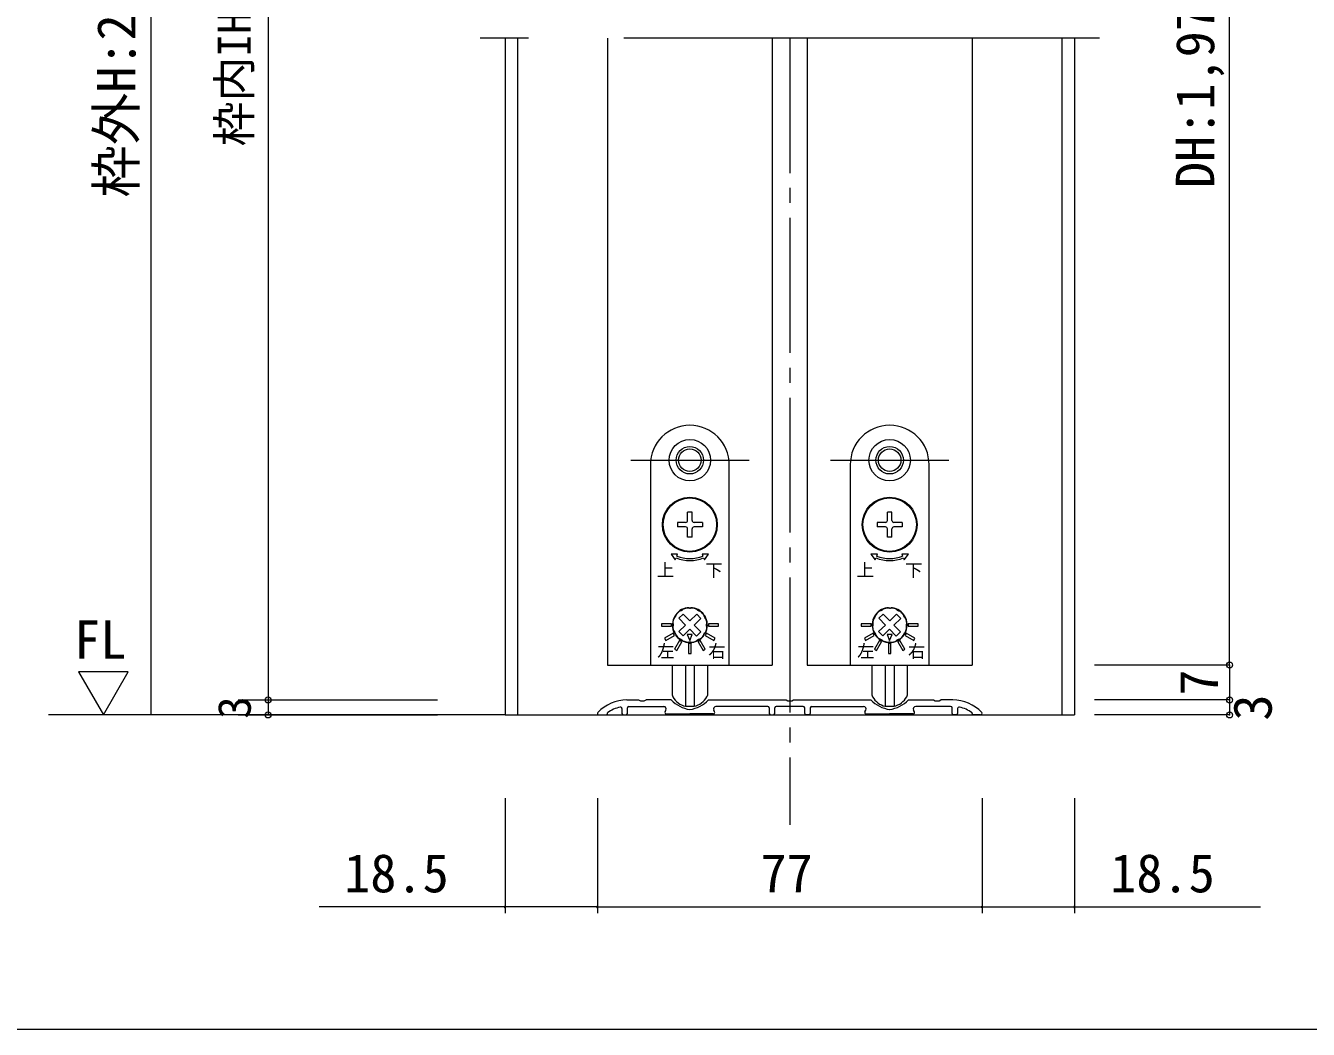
# Model space of a CAD drawing. Units: millimetres on the paper, enlarged 10 times, with parts at other scales. Extents: x -2000 to 2000, y -1385 to 1385.
# Drawn here: x -1342 to -486, y -68 to 602 of the extents above; entities that cross this region are included whole.
import ezdxf
from ezdxf.enums import TextEntityAlignment as Align

# ---------------------------------------------------------------- set-up
doc = ezdxf.new("R2010")
doc.units = ezdxf.units.MM
doc.header["$LTSCALE"] = 10
doc.header["$PDMODE"] = 32
doc.header["$PDSIZE"] = 4
for name, pattern in [('CHAIN2', [12, 9, -1, 1, -1]), ('USER1', [19.05, 12.7, -6.35]), ('USER4', [50.8, 31.75, -6.35, 6.35, -6.35])]:
    doc.linetypes.add(name, pattern=pattern)
for name, color, linetype, lineweight in [('1-0_H-SYM', 7, 'Continuous', 20), ('1-1_0', 7, 'Continuous', 20), ('2-0_18', 7, 'Continuous', 18)]:
    doc.layers.add(name, color=color, linetype=linetype, lineweight=lineweight)
doc.styles.add('ＭＳ ゴシック', font='')
doc.styles.get('ＭＳ ゴシック').set_extended_font_data('MS Gothic')

msp = doc.modelspace()

# ---------------------------------------------------------------- linework, layer by layer
at = {"layer": '1-0_H-SYM'}
msp.add_lwpolyline([(380, -67.5), (-1950, -67.5), (-1950, 1335)], dxfattribs=at)
msp.add_lwpolyline([(380, -67.5), (-1950, -67.5), (-1950, 1335)], dxfattribs=at)
at = {"layer": '1-1_0'}
msp.add_lwpolyline([(380, -67.5), (-1950, -67.5), (-1950, 1335)], dxfattribs=at)
at = {"layer": '2-0_18', "color": 4, "lineweight": 9}
for p, q in [((-1258.19, 1086.11), (-1258.19, 142.29)), ((-1179.85, 966.11), (-1179.85, 152.29)), ((-538.3, 175.62), (-628.44, 175.62)), ((-538.3, 175.62), (-538.3, 152.29)), ((-1306.38, 170.97), (-1289.68, 142.29)), ((-1273.19, 170.97), (-1306.38, 170.97)), ((-1289.68, 142.29), (-1273.19, 170.97)), ((-1199.85, 152.29), (-1066.78, 152.29)), ((-1179.85, 152.29), (-1179.85, 142.29)), ((-538.3, 152.29), (-628.44, 152.29)), ((-538.3, 152.29), (-538.3, 142.29)), ((-1021.78, 142.29), (-1326.53, 142.29)), ((-1199.85, 142.29), (-1066.78, 142.29)), ((-538.3, 142.29), (-628.44, 142.29)), ((-960.11, 14.15), (-1145.88, 14.15))]:
    msp.add_line(p, q, dxfattribs=at)
at = {"layer": '2-0_18', "linetype": 'USER4', "lineweight": 20}
msp.add_line((-625.11, 593.96), (-1038.44, 593.96), dxfattribs=at)
at = {"layer": '2-0_18', "lineweight": 20}
for p, q in [((-1021.78, 593.96), (-1021.78, 142.29)), ((-1013.44, 593.96), (-1013.44, 142.29)), ((-953.44, 593.96), (-953.44, 175.62)), ((-843.44, 593.96), (-843.44, 175.62)), ((-820.11, 593.96), (-820.11, 175.62)), ((-710.11, 593.96), (-710.11, 175.62)), ((-650.11, 593.96), (-650.11, 142.29)), ((-641.78, 593.96), (-641.78, 142.29)), ((-953.44, 175.62), (-843.44, 175.62)), ((-820.11, 175.62), (-710.11, 175.62)), ((-1021.78, 142.29), (-641.78, 142.29)), ((-1021.78, 86.86), (-1021.78, 9.98)), ((-960.11, 86.86), (-960.11, 9.98)), ((-703.44, 86.86), (-703.44, 9.98)), ((-641.78, 86.86), (-641.78, 9.98)), ((-960.11, 14.15), (-1145.88, 14.15)), ((-960.63, 14.15), (-959.59, 14.15)), ((-959.59, 14.15), (-960.63, 14.15))]:
    msp.add_line(p, q, dxfattribs=at)
at = {"layer": '2-0_18', "color": 4, "linetype": 'CHAIN2', "lineweight": 9}
msp.add_line((-831.78, 593.96), (-831.78, 68.96), dxfattribs=at)
at = {"layer": '2-0_18', "color": 2, "linetype": 'USER1'}
for p, q in [((-937.94, 312.29), (-858.94, 312.29)), ((-804.61, 312.29), (-725.61, 312.29))]:
    msp.add_line(p, q, dxfattribs=at)
at = {"layer": '2-0_18'}
for p, q in [((-924.78, 309.29), (-924.78, 175.62)), ((-872.11, 175.62), (-872.11, 309.29)), ((-791.44, 309.29), (-791.44, 175.62)), ((-738.78, 175.62), (-738.78, 309.29)), ((-896.94, 277.62), (-899.94, 277.62)), ((-899.94, 272.12), (-899.94, 277.62)), ((-896.94, 272.12), (-896.94, 277.62)), ((-763.61, 277.62), (-766.61, 277.62)), ((-766.61, 272.12), (-766.61, 277.62)), ((-763.61, 272.12), (-763.61, 277.62)), ((-901.28, 267.79), (-906.78, 267.79)), ((-899.94, 260.96), (-899.94, 266.46)), ((-896.94, 260.96), (-896.94, 266.46)), ((-890.11, 270.79), (-895.61, 270.79)), ((-890.11, 267.79), (-895.61, 267.79)), ((-890.11, 270.79), (-890.11, 267.79)), ((-767.94, 267.79), (-773.44, 267.79)), ((-766.61, 260.96), (-766.61, 266.46)), ((-763.61, 260.96), (-763.61, 266.46)), ((-756.78, 270.79), (-762.28, 270.79)), ((-756.78, 267.79), (-762.28, 267.79)), ((-756.78, 270.79), (-756.78, 267.79)), ((-896.94, 260.96), (-899.94, 260.96)), ((-763.61, 260.96), (-766.61, 260.96)), ((-901.27, 202.32), (-905.69, 206.86)), ((-898.41, 205.12), (-893.88, 209.54)), ((-767.94, 202.32), (-772.36, 206.86)), ((-765.07, 205.12), (-760.54, 209.54)), ((-905.8, 197.9), (-901.27, 202.32)), ((-903.01, 195.04), (-905.8, 197.9)), ((-903.01, 195.04), (-898.48, 199.46)), ((-894.05, 194.93), (-898.48, 199.46)), ((-891.19, 197.72), (-894.05, 194.93)), ((-772.47, 197.9), (-767.94, 202.32)), ((-769.68, 195.04), (-772.47, 197.9)), ((-769.68, 195.04), (-765.14, 199.46)), ((-760.72, 194.93), (-765.14, 199.46)), ((-757.86, 197.72), (-760.72, 194.93)), ((-924.78, 175.62), (-872.11, 175.62)), ((-910.11, 155.18), (-910.11, 175.62)), ((-901.36, 175.62), (-901.36, 148.11)), ((-895.53, 175.62), (-895.53, 148.11)), ((-886.78, 175.62), (-886.78, 155.18)), ((-791.44, 175.62), (-738.78, 175.62)), ((-776.78, 155.18), (-776.78, 175.62)), ((-768.03, 175.62), (-768.03, 148.11)), ((-762.19, 175.62), (-762.19, 148.11)), ((-753.44, 175.62), (-753.44, 155.18)), ((-943.77, 146.52), (-943.77, 143.29)), ((-940.49, 152.29), (-932.61, 152.29)), ((-940.11, 143.29), (-940.11, 146.96)), ((-939.11, 147.96), (-915.84, 147.96)), ((-930.44, 147.96), (-915.84, 147.96)), ((-910.94, 152.29), (-927.61, 152.29)), ((-901.36, 148.11), (-895.53, 148.11)), ((-885.94, 152.29), (-834.28, 152.29)), ((-846.44, 147.96), (-881.04, 147.96)), ((-845.44, 146.96), (-845.44, 143.29)), ((-841.78, 143.29), (-841.78, 146.96)), ((-822.78, 147.96), (-840.78, 147.96)), ((-829.28, 152.29), (-777.61, 152.29)), ((-821.78, 143.29), (-821.78, 146.96)), ((-818.11, 146.96), (-818.11, 143.29)), ((-817.11, 147.96), (-782.51, 147.96)), ((-768.03, 148.11), (-762.19, 148.11)), ((-752.61, 152.29), (-735.94, 152.29)), ((-724.44, 147.96), (-747.71, 147.96)), ((-723.06, 152.29), (-730.94, 152.29)), ((-723.44, 143.29), (-723.44, 146.96)), ((-719.78, 146.52), (-719.78, 143.29)), ((-959.11, 142.29), (-954.44, 142.29)), ((-953.44, 143.29), (-953.44, 143.82)), ((-942.77, 142.29), (-941.11, 142.29)), ((-914.97, 144.46), (-914.4, 145.46)), ((-914.11, 142.96), (-898.44, 142.96)), ((-882.78, 142.96), (-898.44, 142.96)), ((-881.91, 144.46), (-882.49, 145.46)), ((-844.44, 142.29), (-842.78, 142.29)), ((-819.11, 142.29), (-820.78, 142.29)), ((-781.64, 144.46), (-781.07, 145.46)), ((-780.78, 142.96), (-765.11, 142.96)), ((-749.44, 142.96), (-765.11, 142.96)), ((-748.58, 144.46), (-749.15, 145.46)), ((-720.78, 142.29), (-722.44, 142.29)), ((-710.11, 143.29), (-710.11, 143.82)), ((-704.44, 142.29), (-709.11, 142.29))]:
    msp.add_line(p, q, dxfattribs=at)
at = {"layer": '2-0_18', "color": 4, "lineweight": 9}
msp.add_lwpolyline([(-538.3, 175.62), (-538.3, 939.44), (-538.3, 966.11)], dxfattribs=at)
at = {"layer": '2-0_18'}
for points in [[(-901.28, 270.79), (-906.78, 270.79), (-906.78, 267.79)], [(-767.94, 270.79), (-773.44, 270.79), (-773.44, 267.79)], [(-907.12, 248.35), (-906.61, 249.58), (-910.94, 249.58), (-908.14, 245.88), (-907.63, 247.12)], [(-889.26, 247.12), (-888.75, 245.88), (-885.95, 249.58), (-890.28, 249.58), (-889.77, 248.35)], [(-773.78, 248.35), (-773.27, 249.58), (-777.6, 249.58), (-774.8, 245.88), (-774.29, 247.12)], [(-755.92, 247.12), (-755.41, 245.88), (-752.62, 249.58), (-756.95, 249.58), (-756.44, 248.35)], [(-898.41, 205.12), (-902.83, 209.65), (-905.69, 206.86)], [(-891.19, 197.72), (-895.61, 202.26), (-891.08, 206.68), (-893.88, 209.54)], [(-765.07, 205.12), (-769.5, 209.65), (-772.36, 206.86)], [(-757.86, 197.72), (-762.28, 202.26), (-757.75, 206.68), (-760.54, 209.54)]]:
    msp.add_lwpolyline(points, dxfattribs=at)
for points in [[(-917.44, 201.46), (-910.78, 201.46), (-910.78, 203.12), (-917.44, 203.12)], [(-879.44, 203.12), (-886.11, 203.12), (-886.11, 201.46), (-879.44, 201.46)], [(-784.11, 201.46), (-777.44, 201.46), (-777.44, 203.12), (-784.11, 203.12)], [(-746.11, 203.12), (-752.78, 203.12), (-752.78, 201.46), (-746.11, 201.46)], [(-914.48, 192.07), (-908.71, 195.4), (-909.54, 196.84), (-915.31, 193.51)], [(-907.22, 185.42), (-903.89, 191.19), (-905.33, 192.03), (-908.66, 186.25)], [(-898.57, 191.96), (-896.85, 195.94), (-900.19, 195.98)], [(-897.61, 189.96), (-899.28, 189.96), (-899.28, 183.29), (-897.61, 183.29)], [(-888.22, 186.25), (-891.55, 192.03), (-893, 191.19), (-889.66, 185.42)], [(-881.57, 193.51), (-887.34, 196.84), (-888.18, 195.4), (-882.4, 192.07)], [(-781.15, 192.07), (-775.37, 195.4), (-776.21, 196.84), (-781.98, 193.51)], [(-773.89, 185.42), (-770.55, 191.19), (-772, 192.03), (-775.33, 186.25)], [(-765.24, 191.96), (-763.52, 195.94), (-766.85, 195.98)], [(-764.28, 189.96), (-765.94, 189.96), (-765.94, 183.29), (-764.28, 183.29)], [(-754.89, 186.25), (-758.22, 192.03), (-759.66, 191.19), (-756.33, 185.42)], [(-748.24, 193.51), (-754.01, 196.84), (-754.84, 195.4), (-749.07, 192.07)]]:
    msp.add_lwpolyline(points, close=True, dxfattribs=at)
at = {"layer": '2-0_18', "lineweight": 20}
msp.add_lwpolyline([(-960.11, 14.15), (-703.44, 14.15), (-517.67, 14.15)], dxfattribs=at)
at = {"layer": '2-0_18'}
for centre, radius in [((-898.44, 312.29), 13.83), ((-765.11, 312.29), 13.83), ((-898.44, 312.29), 9.17), ((-898.44, 312.29), 7.5), ((-765.11, 312.29), 9.17), ((-765.11, 312.29), 7.5), ((-898.44, 269.29), 18.33), ((-898.44, 269.29), 17.83), ((-765.11, 269.29), 18.33), ((-765.11, 269.29), 17.83)]:
    msp.add_circle(centre, radius, dxfattribs=at)
at = {"layer": '2-0_18', "lineweight": 20}
msp.add_circle((-703.44, 14.15), 0.521, dxfattribs=at)
at = {"layer": '2-0_18'}
for centre, radius, start, end in [((-898.44, 309.29), 26.33, 0, 180), ((-765.11, 309.29), 26.33, 0, 180), ((-901.28, 272.12), 1.33, 270, 360), ((-901.28, 266.46), 1.33, 360, 90), ((-895.61, 272.12), 1.33, 180, 270), ((-895.61, 266.46), 1.33, 90, 180), ((-767.94, 272.12), 1.33, 270, 360), ((-767.94, 266.46), 1.33, 360, 90), ((-762.28, 272.12), 1.33, 180, 270), ((-762.28, 266.46), 1.33, 90, 180), ((-898.44, 269.29), 22.67, 247.5, 292.5), ((-765.11, 269.29), 22.67, 247.5, 292.5), ((-898.44, 269.29), 24, 247.5, 292.5), ((-765.11, 269.29), 24, 247.5, 292.5), ((-898.44, 202.29), 11.67, 98.90298, 201.09702), ((-898.44, 202.29), 11.5, 160.42431, 168.17431), ((-906.14, 205.03), 3.33, 129.87866, 160.42431), ((-898.44, 202.29), 11.17, 146.90028, 151.69834), ((-904.53, 207.74), 3.33, 138.17431, 168.71996), ((-898.44, 202.29), 11.5, 130.42431, 138.17431), ((-903.74, 208.51), 3.33, 99.87866, 130.42431), ((-898.44, 202.29), 11.17, 116.90028, 121.69834), ((-900.99, 210.05), 3.33, 108.17431, 138.71996), ((-898.44, 202.29), 11.5, 100.42431, 108.17431), ((-899.92, 210.32), 3.33, 69.87866, 100.42431), ((-899.89, 211.51), 2.33, 72.61143, 98.90298), ((-898.44, 216.12), 2.5, 252.61143, 287.38857), ((-898.44, 202.29), 11.17, 86.90028, 91.69834), ((-896.77, 210.28), 3.33, 78.17431, 108.71996), ((-897, 211.51), 2.33, 81.09702, 107.38857), ((-898.44, 202.29), 11.67, 338.90298, 81.09702), ((-898.44, 202.29), 11.5, 70.42431, 78.17431), ((-895.71, 209.98), 3.33, 39.87866, 70.42431), ((-898.44, 202.29), 11.17, 56.90028, 61.69834), ((-893, 208.38), 3.33, 48.17431, 78.71996), ((-898.44, 202.29), 11.5, 40.42431, 48.17431), ((-892.23, 207.59), 3.33, 9.87866, 40.42431), ((-898.44, 202.29), 11.17, 26.90028, 31.69834), ((-890.68, 204.84), 3.33, 18.17431, 48.71996), ((-898.44, 202.29), 11.5, 10.42431, 18.17431), ((-765.11, 202.29), 11.67, 98.90298, 201.09702), ((-765.11, 202.29), 11.5, 160.42431, 168.17431), ((-772.8, 205.03), 3.33, 129.87866, 160.42431), ((-765.11, 202.29), 11.17, 146.90028, 151.69834), ((-771.19, 207.74), 3.33, 138.17431, 168.71996), ((-765.11, 202.29), 11.5, 130.42431, 138.17431), ((-770.4, 208.51), 3.33, 99.87866, 130.42431), ((-765.11, 202.29), 11.17, 116.90028, 121.69834), ((-767.66, 210.05), 3.33, 108.17431, 138.71996), ((-765.11, 202.29), 11.5, 100.42431, 108.17431), ((-766.59, 210.32), 3.33, 69.87866, 100.42431), ((-766.55, 211.51), 2.33, 72.61143, 98.90298), ((-765.11, 216.12), 2.5, 252.61143, 287.38857), ((-765.11, 202.29), 11.17, 86.90028, 91.69834), ((-763.44, 210.28), 3.33, 78.17431, 108.71996), ((-763.66, 211.51), 2.33, 81.09702, 107.38857), ((-765.11, 202.29), 11.67, 338.90298, 81.09702), ((-765.11, 202.29), 11.5, 70.42431, 78.17431), ((-762.37, 209.98), 3.33, 39.87866, 70.42431), ((-765.11, 202.29), 11.17, 56.90028, 61.69834), ((-759.66, 208.38), 3.33, 48.17431, 78.71996), ((-765.11, 202.29), 11.5, 40.42431, 48.17431), ((-758.89, 207.59), 3.33, 9.87866, 40.42431), ((-765.11, 202.29), 11.17, 26.90028, 31.69834), ((-757.35, 204.84), 3.33, 18.17431, 48.71996), ((-765.11, 202.29), 11.5, 10.42431, 18.17431), ((-906.47, 200.81), 3.33, 159.87866, 190.42431), ((-906.44, 203.96), 3.33, 168.17431, 198.71996), ((-898.44, 202.29), 11.5, 190.42431, 198.17431), ((-898.44, 202.29), 11.17, 176.90028, 181.69834), ((-906.2, 199.74), 3.33, 198.17431, 228.71996), ((-907.15, 198.93), 2.33, 201.09702, 227.38857), ((-910.42, 195.37), 2.5, 12.61143, 47.38857), ((-898.44, 202.29), 11.17, 206.90028, 211.69834), ((-898.44, 202.29), 11.17, 326.90028, 331.69834), ((-886.46, 195.37), 2.5, 132.61143, 167.38857), ((-890.75, 199.55), 3.33, 309.87866, 340.42431), ((-889.73, 198.93), 2.33, 312.61143, 338.90298), ((-898.44, 202.29), 11.5, 340.42431, 348.17431), ((-898.44, 202.29), 11.17, 356.90028, 1.69834), ((-890.45, 200.62), 3.33, 348.17431, 18.71996), ((-890.41, 203.77), 3.33, 339.87866, 10.42431), ((-773.14, 200.81), 3.33, 159.87866, 190.42431), ((-773.1, 203.96), 3.33, 168.17431, 198.71996), ((-765.11, 202.29), 11.5, 190.42431, 198.17431), ((-765.11, 202.29), 11.17, 176.90028, 181.69834), ((-772.87, 199.74), 3.33, 198.17431, 228.71996), ((-773.82, 198.93), 2.33, 201.09702, 227.38857), ((-777.09, 195.37), 2.5, 12.61143, 47.38857), ((-765.11, 202.29), 11.17, 206.90028, 211.69834), ((-765.11, 202.29), 11.17, 326.90028, 331.69834), ((-753.13, 195.37), 2.5, 132.61143, 167.38857), ((-757.41, 199.55), 3.33, 309.87866, 340.42431), ((-756.4, 198.93), 2.33, 312.61143, 338.90298), ((-765.11, 202.29), 11.5, 340.42431, 348.17431), ((-765.11, 202.29), 11.17, 356.90028, 1.69834), ((-757.12, 200.62), 3.33, 348.17431, 18.71996), ((-757.08, 203.77), 3.33, 339.87866, 10.42431), ((-905.71, 196.43), 2.33, 192.61143, 218.90298), ((-904.66, 196.99), 3.33, 189.87866, 220.42431), ((-898.44, 202.29), 11.67, 218.90298, 321.09702), ((-898.44, 202.29), 11.5, 220.42431, 228.17431), ((-903.89, 196.2), 3.33, 228.17431, 258.71996), ((-898.44, 202.29), 11.17, 236.90028, 241.69834), ((-901.18, 194.6), 3.33, 219.87866, 250.42431), ((-898.44, 202.29), 11.5, 250.42431, 258.17431), ((-900.12, 194.3), 3.33, 258.17431, 288.71996), ((-898.44, 202.29), 11.17, 266.90028, 271.69834), ((-896.96, 194.26), 3.33, 249.87866, 280.42431), ((-898.44, 202.29), 11.5, 280.42431, 288.17431), ((-895.9, 194.53), 3.33, 288.17431, 318.71996), ((-898.44, 202.29), 11.17, 296.90028, 301.69834), ((-893.15, 196.07), 3.33, 279.87866, 310.42431), ((-898.44, 202.29), 11.5, 310.42431, 318.17431), ((-892.36, 196.84), 3.33, 318.17431, 348.71996), ((-891.18, 196.43), 2.33, 321.09702, 347.38857), ((-772.37, 196.43), 2.33, 192.61143, 218.90298), ((-771.33, 196.99), 3.33, 189.87866, 220.42431), ((-765.11, 202.29), 11.67, 218.90298, 321.09702), ((-765.11, 202.29), 11.5, 220.42431, 228.17431), ((-770.56, 196.2), 3.33, 228.17431, 258.71996), ((-765.11, 202.29), 11.17, 236.90028, 241.69834), ((-767.85, 194.6), 3.33, 219.87866, 250.42431), ((-765.11, 202.29), 11.5, 250.42431, 258.17431), ((-766.78, 194.3), 3.33, 258.17431, 288.71996), ((-765.11, 202.29), 11.17, 266.90028, 271.69834), ((-763.63, 194.26), 3.33, 249.87866, 280.42431), ((-765.11, 202.29), 11.5, 280.42431, 288.17431), ((-762.56, 194.53), 3.33, 288.17431, 318.71996), ((-765.11, 202.29), 11.17, 296.90028, 301.69834), ((-759.81, 196.07), 3.33, 279.87866, 310.42431), ((-765.11, 202.29), 11.5, 310.42431, 318.17431), ((-759.02, 196.84), 3.33, 318.17431, 348.71996), ((-757.85, 196.43), 2.33, 321.09702, 347.38857), ((-908.44, 155.18), 1.67, 180, 210.56067), ((-898.4, 161.11), 13.33, 210.56067, 257.16143), ((-898.49, 161.11), 13.33, 282.83857, 329.43933), ((-888.44, 155.18), 1.67, 329.43933, 360), ((-775.11, 155.18), 1.67, 180, 210.56067), ((-765.06, 161.11), 13.33, 210.56067, 257.16143), ((-765.16, 161.11), 13.33, 282.83857, 329.43933), ((-755.11, 155.18), 1.67, 329.43933, 360), ((-940.49, 125.62), 26.67, 90, 136.50339), ((-940.49, 125.62), 22.33, 101.58901, 125.44735), ((-944.77, 146.52), 1, 0, 101.58901), ((-939.11, 146.96), 1, 90, 180), ((-930.11, 156.64), 5.02, 240.13717, 299.86283), ((-915.84, 146.29), 1.67, 330, 90), ((-895.43, 167.41), 21.67, 224.26307, 261.9973), ((-901.46, 167.41), 21.67, 278.0027, 315.73693), ((-881.04, 146.29), 1.67, 90, 210), ((-846.44, 146.96), 1, 0, 90), ((-840.78, 146.96), 1, 90, 180), ((-831.78, 156.64), 5.02, 240.13717, 299.86283), ((-822.78, 146.96), 1, 0, 90), ((-817.11, 146.96), 1, 90, 180), ((-782.51, 146.29), 1.67, 330, 90), ((-762.09, 167.41), 21.67, 224.26307, 261.9973), ((-768.13, 167.41), 21.67, 278.0027, 315.73693), ((-747.71, 146.29), 1.67, 90, 210), ((-733.44, 156.64), 5.02, 240.13717, 299.86283), ((-724.44, 146.96), 1, 0, 90), ((-723.06, 125.62), 26.67, 43.49661, 90), ((-718.78, 146.52), 1, 78.41099, 180), ((-723.06, 125.62), 22.33, 54.55265, 78.41099), ((-959.11, 143.29), 1, 136.50339, 270), ((-954.44, 143.29), 1, 270, 0), ((-942.77, 143.29), 1, 180, 270), ((-941.11, 143.29), 1, 270, 0), ((-914.11, 143.96), 1, 150, 270), ((-882.78, 143.96), 1, 270, 30), ((-844.44, 143.29), 1, 180, 270), ((-842.78, 143.29), 1, 270, 0), ((-820.78, 143.29), 1, 180, 270), ((-819.11, 143.29), 1, 270, 0), ((-780.78, 143.96), 1, 150, 270), ((-749.44, 143.96), 1, 270, 30), ((-722.44, 143.29), 1, 180, 270), ((-720.78, 143.29), 1, 270, 0), ((-709.11, 143.29), 1, 180, 270), ((-704.44, 143.29), 1, 270, 43.49661)]:
    msp.add_arc(centre, radius, start, end, dxfattribs=at)
at = {"layer": '2-0_18', "lineweight": 20}
for centre, start, end in [((-1021.78, 14.15), 0, 180), ((-1021.78, 14.15), 180, 0), ((-960.11, 14.15), 0, 180), ((-960.11, 14.15), 180, 0), ((-641.78, 14.15), 0, 180), ((-641.78, 14.15), 180, 0)]:
    msp.add_arc(centre, 0.521, start, end, dxfattribs=at)
at = {"layer": '2-0_18', "color": 4}
for p in [(-538.3, 175.62), (-1179.85, 152.29), (-538.3, 152.29), (-1179.85, 142.29), (-538.3, 142.29)]:
    msp.add_point(p, dxfattribs=at)

# ---------------------------------------------------------------- texts
at = {"layer": '2-0_18', "style": 'ＭＳ ゴシック'}
for s, height, p in [('枠内IH:1,985', 21.99, (-1184.85, 521.7)), ('枠外H:2,024', 25.66, (-1260.69, 487.53)), ('DH:1,970', 25.66, (-540.81, 493.87)), ('7', 25.66, (-538.3, 155.21)), ('3', 21.99, (-1184.85, 139.79)), ('3', 25.66, (-502.49, 138.54))]:
    msp.add_text(s, height=height, rotation=90, dxfattribs=at).set_placement(p, align=Align.BOTTOM_LEFT)
for s, height, p in [('上', 8.55, (-920.52, 232.23)), ('下', 8.55, (-888.2, 231.97)), ('上', 8.55, (-787.19, 232.23)), ('下', 8.55, (-754.86, 231.97)), ('FL', 25.66, (-1309.34, 172.09)), ('左', 8.55, (-920.21, 178.05)), ('右', 8.55, (-886.23, 177.97)), ('左', 8.55, (-786.87, 178.05)), ('右', 8.55, (-752.9, 177.97)), ('18.5', 25.66, (-1129.15, 16.23)), ('77', 25.66, (-851.33, 16.23)), ('18.5', 25.66, (-617.96, 16.23))]:
    msp.add_text(s, height=height, dxfattribs=at).set_placement(p, align=Align.BOTTOM_LEFT)

doc.saveas('drawing.dxf')
